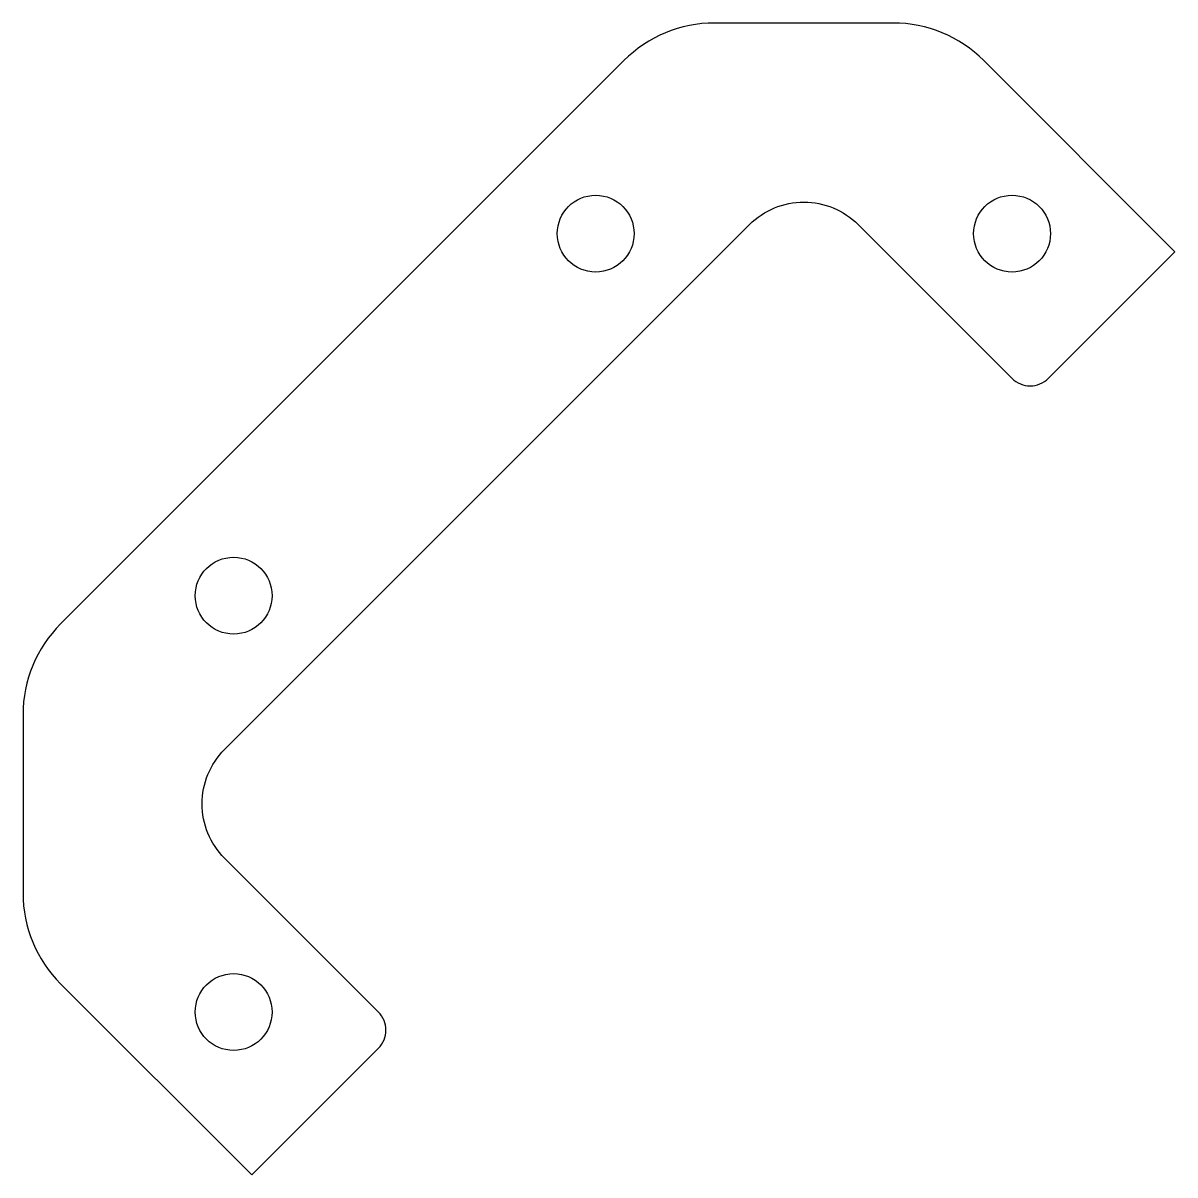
# Model space of a CAD drawing. Header units: millimetres. Extents: x -30.5 to 14.5, y -35 to 10.
import ezdxf

# ---------------------------------------------------------------- set-up
doc = ezdxf.new("R2010")
doc.units = ezdxf.units.MM

msp = doc.modelspace()

# ---------------------------------------------------------------- linework, layer by layer
msp.add_lwpolyline([(8.132, -3.889, 0.414214), (9.546, -3.889), (14.496, 1.061), (7.027, 8.529, 0.198912), (3.491, 9.994), (-3.491, 9.994, 0.198912), (-7.027, 8.529), (-29.036, -13.479, 0.198912), (-30.5, -17.015), (-30.5, -23.997, 0.198912), (-29.036, -27.533), (-21.567, -35.002), (-16.617, -30.052, 0.414214), (-16.617, -28.638), (-22.627, -22.627, -0.414214), (-22.627, -18.385), (-2.121, 2.121, -0.414214), (2.121, 2.121)], format="xyb", close=True)
for centre in [(-8.132, 1.768), (8.132, 1.768), (-22.274, -12.374), (-22.274, -28.638)]:
    msp.add_circle(centre, 1.5)

doc.saveas('drawing.dxf')
